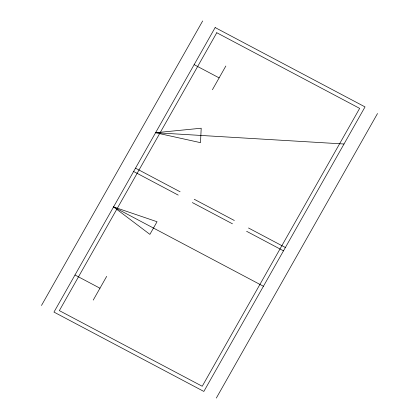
<?xml version="1.0" encoding="UTF-8"?>
<svg xmlns="http://www.w3.org/2000/svg" width="419" height="419" viewBox="0 0 419 419"><rect width="100%" height="100%" fill="white"/><g stroke="black" fill="none" stroke-linecap="round" stroke-linejoin="round"><path stroke-width="0.63" d="M41.481 305.477L202.67 20.95M93.248 300.077L106.677 276.367M212.407 89.734L225.841 66.024M216.33 398.05L377.519 113.523M155.575 132.734L201.204 128.224L200.492 142.659L155.575 132.734L344.015 144M113.554 206.918L157.046 221.735L149.892 234.368L113.554 206.918L263.425 286.266M194.144 64.652L219.121 77.876M135.505 168.166L180.086 191.771M194.243 199.266L234.341 220.494M248.493 227.988L285.376 247.514M133.624 171.486L178.206 195.092M192.363 202.581L232.461 223.814M246.613 231.304L283.495 250.834M74.985 275L99.963 288.225M215.157 27.56L53.972 312.092L203.844 391.44L365.028 106.908L215.157 27.56M216.775 32.734L59.351 310.62L202.225 386.266L359.649 108.38L216.775 32.734"/></g></svg>
